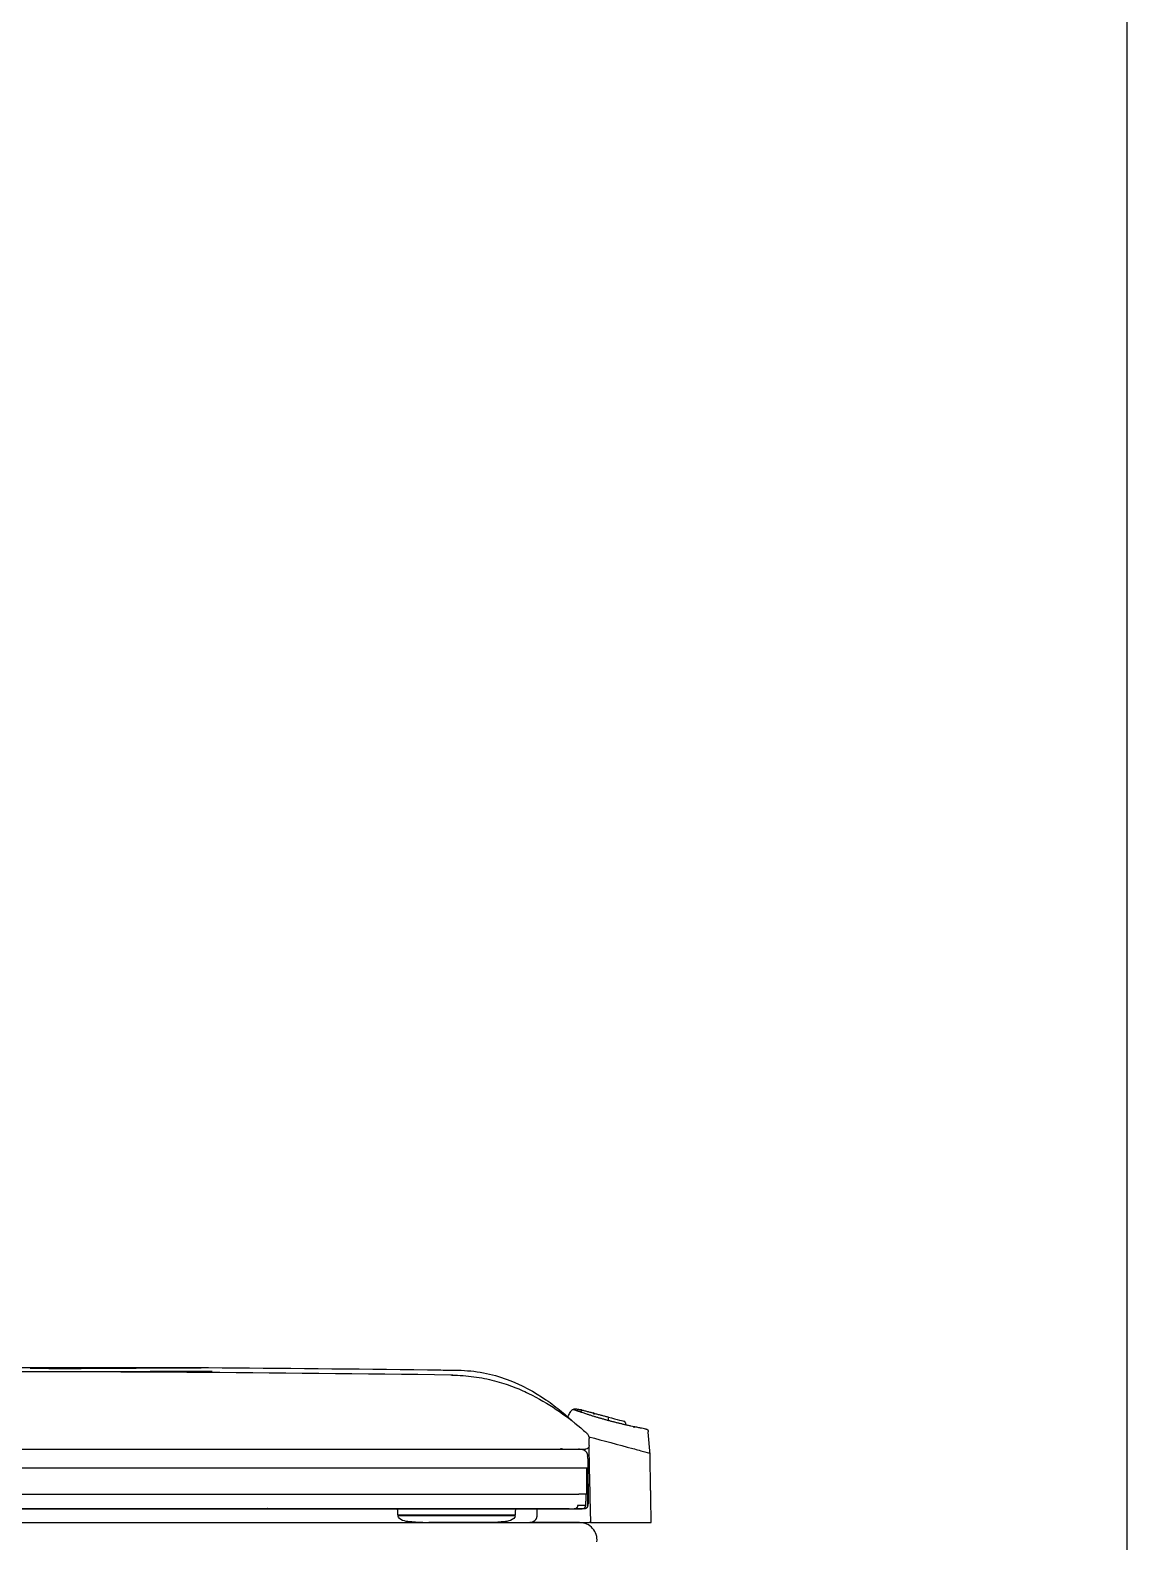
# Model space of a CAD drawing. Header units: millimetres. Extents: x 0 to 1800, y -67 to 2530.
# Drawn here: x 1483 to 1800, y 671.1 to 1108 of the extents above; entities that cross this region are included whole.
import ezdxf

# ---------------------------------------------------------------- set-up
doc = ezdxf.new("R2010")
doc.units = ezdxf.units.MM
for name, color, linetype in [('내부선 및 부속', 4, 'Continuous'), ('도각라인', 7, 'Continuous'), ('외형선', 3, 'Continuous')]:
    doc.layers.add(name, color=color, linetype=linetype)

msp = doc.modelspace()

# ---------------------------------------------------------------- linework, layer by layer
at = {"layer": '내부선 및 부속', "linetype": 'Continuous'}
for points, knots in [([(1451.87, 721.39), (1466.67, 721.39), (1481.48, 721.39), (1496.28, 721.39), (1509.01, 721.39), (1521.75, 721.39), (1534.48, 721.39)], [-83.698952, -83.698952, -83.698952, -83.698952, -39.289465, -39.289465, -39.289465, -1.082768, -1.082768, -1.082768, -1.082768]), ([(1483, 721.2), (1486.6, 721.19), (1490.23, 721.18), (1493.37, 721.18), (1496.51, 721.18), (1499.22, 721.19), (1501.1, 721.2)], [0, 0, 0, 0, 10.951324, 10.951324, 10.951324, 21.904954, 21.904954, 21.904954, 21.904954]), ([(1604.91, 719.24), (1607.06, 719.21), (1609.18, 719.05), (1611.25, 718.77), (1613.31, 718.49), (1615.31, 718.08), (1617.18, 717.6), (1619.03, 717.12), (1620.8, 716.55), (1622.44, 715.93), (1624.07, 715.31), (1625.6, 714.65), (1627.06, 713.94), (1629.96, 712.55), (1632.6, 710.99), (1635.06, 709.33), (1637.54, 707.67), (1639.87, 705.88), (1642.13, 703.96)], [0, 0, 0, 0, 6.449211, 6.449211, 6.449211, 12.904179, 12.904179, 12.904179, 19.308415, 19.308415, 19.308415, 25.61287, 25.61287, 25.61287, 38.136728, 38.136728, 38.136728, 50.653867, 50.653867, 50.653867, 50.653867]), ([(1606.64, 720.64), (1609.14, 720.61), (1611.62, 720.35), (1614.02, 719.89), (1616.4, 719.44), (1618.67, 718.79), (1620.84, 717.99), (1625.11, 716.42), (1628.8, 714.36), (1632.09, 712.11), (1633.69, 711.01), (1635.2, 709.86), (1636.56, 708.73), (1637.84, 707.68), (1639.02, 706.64), (1640.07, 705.65)], [0, 0, 0, 0, 7.541441, 7.541441, 7.541441, 14.984467, 14.984467, 14.984467, 29.542764, 29.542764, 29.542764, 36.71116, 36.71116, 36.71116, 43.392866, 43.392866, 43.392866, 43.392866]), ([(1638.52, 707.25), (1638.59, 707.44), (1638.67, 707.63), (1638.85, 708.01), (1638.96, 708.2), (1639.18, 708.58), (1639.3, 708.76), (1639.46, 708.99), (1639.5, 709.03), (1639.53, 709.08)], [0, 0, 0, 0, 0.0607657, 0.0607657, 0.1215313, 0.1215313, 0.182297, 0.182297, 0.1979028, 0.1979028, 0.1979028, 0.1979028]), ([(1641.04, 709.37), (1640.79, 709.37), (1640.53, 709.37), (1640.29, 709.37), (1640.21, 709.37), (1640.14, 709.37), (1640.06, 709.37)], [-1.0606656, -1.0606656, -1.0606656, -1.0606656, -0.3077097, -0.3077097, -0.3077097, -0.0705599, -0.0705599, -0.0705599, -0.0705599]), ([(1643.65, 708.02), (1643.29, 708.14), (1642.92, 708.27), (1642.58, 708.38), (1642.24, 708.5), (1641.91, 708.61), (1641.62, 708.71), (1641.29, 708.82), (1640.99, 708.93), (1640.76, 709.01), (1640.52, 709.09), (1640.33, 709.16), (1640.22, 709.2), (1640.14, 709.23), (1640.1, 709.25), (1640.1, 709.25)], [-5.995106, -5.995106, -5.995106, -5.995106, -4.833525, -4.833525, -4.833525, -3.676964, -3.676964, -3.676964, -2.339774, -2.339774, -2.339774, -0.986136, -0.986136, -0.986136, 0, 0, 0, 0]), ([(1642.13, 703.96), (1642.75, 703.45), (1643.25, 703.01), (1643.8, 702.51), (1643.8, 702.51), (1644.02, 702.29), (1644.11, 702.24), (1644.47, 701.61), (1644.56, 701.27), (1644.56, 700.95)], [0, 0, 0, 0, 3.031873, 3.031873, 5.087007, 5.087007, 6.185274, 6.185274, 7.046143, 7.046143, 7.046143, 7.046143]), ([(1650.18, 707.09), (1651.36, 706.78), (1652.53, 706.46), (1653.36, 706.24), (1654.19, 706.02), (1654.68, 705.89), (1654.68, 705.89)], [0, 0, 0, 0, 3.724524, 3.724524, 3.724524, 7.375634, 7.375634, 7.375634, 7.375634]), ([(1661.1, 703.61), (1661.01, 703.63), (1660.83, 703.66), (1660.6, 703.7), (1660.37, 703.74), (1660.07, 703.8), (1659.72, 703.87), (1659.39, 703.93), (1659.02, 704), (1658.62, 704.08), (1658.27, 704.15), (1657.89, 704.23), (1657.52, 704.31)], [0, 0, 0, 0, 1.355104, 1.355104, 1.355104, 2.708402, 2.708402, 2.708402, 3.98762, 3.98762, 3.98762, 5.144661, 5.144661, 5.144661, 5.144661]), ([(1644.6, 698.84), (1644.59, 699.31), (1644.58, 699.77), (1644.57, 700.24), (1644.57, 700.47), (1644.57, 700.71), (1644.56, 700.95)], [0, 0, 0, 0, 1.396312, 1.396312, 1.396312, 2.111488, 2.111488, 2.111488, 2.111488]), ([(1451.87, 697.83), (1463.37, 697.83), (1474.74, 697.83), (1497.23, 697.83), (1508.37, 697.83), (1529.62, 697.83), (1539.82, 697.83), (1554.5, 697.83), (1559.3, 697.83), (1568.52, 697.83), (1572.95, 697.83), (1585.71, 697.83), (1593.52, 697.83), (1604.16, 697.83), (1607.51, 697.83), (1613.73, 697.83), (1616.61, 697.83), (1624.56, 697.83), (1628.96, 697.83), (1635.89, 697.83), (1638.34, 697.83), (1639.77, 697.83)], [-274.215342, -274.215342, -274.215342, -274.215342, -239.938424, -239.938424, -205.661506, -205.661506, -171.384589, -171.384589, -154.24613, -154.24613, -137.107671, -137.107671, -102.830753, -102.830753, -85.692294, -85.692294, -68.553835, -68.553835, -34.276918, -34.276918, 0, 0, 0, 0]), ([(1636.3, 698), (1636.4, 697.98), (1636.49, 697.97), (1636.59, 697.96), (1636.77, 697.93), (1636.94, 697.9), (1637.09, 697.87)], [-5.840258, -5.840258, -5.840258, -5.840258, -3.909953, -3.909953, -3.909953, -0.00006, -0.00006, -0.00006, -0.00006]), ([(1639.77, 697.83), (1640.13, 697.83), (1640.4, 697.83), (1640.61, 697.83), (1640.81, 697.83), (1640.95, 697.83), (1641.03, 697.83), (1641.09, 697.83), (1641.13, 697.83), (1641.15, 697.83)], [-23.558622, -23.558622, -23.558622, -23.558622, -14.798019, -14.798019, -14.798019, -6.039751, -6.039751, -6.039751, 0, 0, 0, 0]), ([(1641.15, 697.83), (1641.29, 697.83), (1641.44, 697.83), (1641.59, 697.83), (1641.7, 697.83), (1641.82, 697.83), (1641.94, 697.83), (1641.98, 697.83), (1642.02, 697.83), (1642.06, 697.83), (1642.45, 697.83), (1642.83, 697.83), (1643.22, 697.83), (1643.31, 697.83), (1643.41, 697.83), (1643.51, 697.83)], [-271.10966, -271.10966, -271.10966, -271.10966, -222.288056, -222.288056, -222.288056, -183.629264, -183.629264, -183.629264, -170, -170, -170, -42, -42, -42, -10, -10, -10, -10]), ([(1644.13, 695.75), (1644.15, 695.5), (1644.15, 695.27), (1644.16, 694.65), (1644.16, 694.33), (1644.17, 693.97), (1644.18, 693.59), (1644.18, 693.4), (1644.18, 693.2), (1644.18, 693), (1644.19, 692.9), (1644.19, 692.8), (1644.19, 692.7), (1644.19, 692.65), (1644.19, 692.6), (1644.19, 692.54), (1644.19, 692.49), (1644.19, 692.44), (1644.19, 692.39), (1644.21, 690.79), (1644.23, 689.19), (1644.25, 687.59)], [0.437415, 0.437415, 0.437415, 0.437415, 2.509873, 2.509873, 2.509873, 3.733631, 3.733631, 3.733631, 4.340621, 4.340621, 4.340621, 4.645415, 4.645415, 4.645415, 4.798833, 4.798833, 4.798833, 4.951593, 4.951593, 4.951593, 9.754159, 9.754159, 9.754159, 9.754159]), ([(1657.17, 698.01), (1658.46, 697.66), (1659.74, 697.32), (1661.61, 696.82), (1662.17, 696.67), (1662.17, 696.67)], [-8.19636, -8.19636, -8.19636, -8.19636, -4.098178, -4.098178, 0, 0, 0, 0]), ([(1640.35, 692.33), (1638.93, 692.33), (1636.48, 692.33), (1629.6, 692.33), (1625.17, 692.33), (1614.48, 692.33), (1608.21, 692.33), (1594.05, 692.33), (1586.16, 692.33), (1569, 692.33), (1559.73, 692.33), (1540.12, 692.33), (1529.78, 692.33), (1508.36, 692.33), (1497.29, 692.33), (1475.01, 692.33), (1463.81, 692.33), (1452.61, 692.33)], [-274.379303, -274.379303, -274.379303, -274.379303, -239.988691, -239.988691, -205.598078, -205.598078, -171.207466, -171.207466, -136.816853, -136.816853, -102.426241, -102.426241, -68.035628, -68.035628, -33.645016, -33.645016, 0, 0, 0, 0]), ([(1452.62, 684.83), (1464.13, 684.83), (1475.65, 684.83), (1498.04, 684.83), (1508.96, 684.83), (1530.26, 684.83), (1540.67, 684.83), (1560.1, 684.83), (1569.24, 684.83), (1582.07, 684.83), (1586.22, 684.83), (1594.06, 684.83), (1597.77, 684.83), (1608.28, 684.83), (1614.47, 684.83), (1622.49, 684.83), (1624.94, 684.83), (1629.32, 684.83), (1631.27, 684.83), (1636.37, 684.83), (1638.84, 684.83), (1640.23, 684.83)], [-274.142422, -274.142422, -274.142422, -274.142422, -239.873324, -239.873324, -205.604226, -205.604226, -171.335128, -171.335128, -137.066029, -137.066029, -119.93148, -119.93148, -102.796931, -102.796931, -68.527833, -68.527833, -51.393284, -51.393284, -34.258735, -34.258735, 0, 0, 0, 0]), ([(1644.26, 685.65), (1644.26, 684.68), (1644.26, 683.84), (1644.26, 683.18), (1644.26, 682.55), (1644.25, 682.1), (1644.24, 681.58), (1644.25, 681.65), (1644.24, 681.56)], [2.277413, 2.277413, 2.277413, 2.277413, 6.010829, 6.010829, 6.010829, 9.072216, 9.072216, 11.556732, 11.556732, 11.556732, 11.556732]), ([(1452.61, 680.53), (1464.04, 680.53), (1475.47, 680.53), (1497.7, 680.53), (1508.54, 680.53), (1529.7, 680.53), (1540.03, 680.53), (1559.33, 680.53), (1568.41, 680.53), (1581.15, 680.53), (1585.26, 680.53), (1593.04, 680.53), (1596.72, 680.53), (1607.16, 680.53), (1613.31, 680.53), (1621.27, 680.53), (1623.7, 680.53), (1628.05, 680.53), (1629.98, 680.53), (1635.05, 680.53), (1637.47, 680.53), (1638.88, 680.53)], [-272.182171, -272.182171, -272.182171, -272.182171, -238.159403, -238.159403, -204.136631, -204.136631, -170.113859, -170.113859, -136.091087, -136.091087, -119.079702, -119.079702, -102.068316, -102.068316, -68.045544, -68.045544, -51.034158, -51.034158, -34.022772, -34.022772, 0, 0, 0, 0]), ([(1589.28, 680.03), (1589.28, 680.17), (1589.23, 680.29), (1589.05, 680.42), (1588.87, 680.49), (1588.78, 680.53)], [0.0001132, 0.0001132, 0.0001132, 0.0001132, 0.4487599, 0.4487599, 0.7722817, 0.7722817, 0.7722817, 0.7722817]), ([(1596.31, 676.59), (1595.29, 676.65), (1593.4, 676.75), (1591.79, 676.9), (1589.31, 677.24), (1589.31, 678.58)], [0.184551, 0.184551, 0.184551, 0.184551, 5.106226, 5.106226, 8.531902, 8.531902, 8.531902, 8.531902]), ([(1589.41, 678.88), (1589.48, 678.88), (1589.68, 678.88), (1590.23, 678.88), (1590.95, 678.88), (1591.82, 678.88), (1592.8, 678.88), (1593.84, 678.88), (1594.64, 678.88), (1595.07, 678.88), (1595.13, 678.88)], [50.899885, 50.899885, 50.899885, 50.899885, 53.212588, 55.290141, 57.158854, 58.837535, 60.344453, 61.696489, 62.909865, 63.120131, 63.120131, 63.120131, 63.120131]), ([(1595.13, 678.58), (1594.82, 678.58), (1594.23, 678.58), (1593.45, 678.58), (1592.78, 678.58), (1592.2, 678.58), (1591.71, 678.58), (1591.29, 678.58), (1590.93, 678.58), (1590.61, 678.58), (1590.32, 678.58), (1590.04, 678.58), (1589.8, 678.58), (1589.6, 678.58), (1589.5, 678.58), (1589.46, 678.58)], [-63.017876, -63.017876, -63.017876, -63.017876, -62.192187, -61.380081, -60.612527, -59.871283, -59.142222, -58.423075, -57.724309, -57.02165, -56.259916, -55.398621, -54.425826, -53.375494, -52.326073, -52.326073, -52.326073, -52.326073]), ([(1595.13, 678.88), (1595.29, 678.88), (1595.84, 678.88), (1596.87, 678.88), (1598.3, 678.88), (1599.91, 678.88), (1601.68, 678.88), (1603.58, 678.88), (1605.58, 678.88), (1607.66, 678.88), (1609.8, 678.88), (1611.98, 678.88), (1614.16, 678.88), (1616.33, 678.88), (1618.4, 678.88), (1620.2, 678.88), (1621.58, 678.88), (1622.51, 678.88), (1623.04, 678.88), (1623.17, 678.88), (1623.18, 678.88)], [0, 0, 0, 0, 0.518455, 1.782683, 3.201444, 4.793206, 6.567283, 8.542516, 10.738994, 13.177261, 15.879451, 18.875919, 22.190917, 25.856007, 29.957828, 34.327119, 38.471497, 42.138038, 45.40065, 48.312525, 48.312525, 48.312525, 48.312525]), ([(1623.07, 678.58), (1623.03, 678.58), (1622.94, 678.58), (1622.73, 678.58), (1622.44, 678.58), (1622.05, 678.58), (1621.54, 678.58), (1620.86, 678.58), (1620.01, 678.58), (1618.98, 678.58), (1617.85, 678.58), (1616.67, 678.58), (1615.52, 678.58), (1614.42, 678.58), (1613.37, 678.58), (1612.35, 678.58), (1611.38, 678.58), (1610.47, 678.58), (1609.61, 678.58), (1608.78, 678.58), (1607.97, 678.58), (1607.15, 678.58), (1606.29, 678.58), (1605.38, 678.58), (1604.45, 678.58), (1603.56, 678.58), (1602.73, 678.58), (1601.97, 678.58), (1601.22, 678.58), (1600.46, 678.58), (1599.66, 678.58), (1598.83, 678.58), (1597.96, 678.58), (1597.04, 678.58), (1596.08, 678.58), (1595.45, 678.58), (1595.13, 678.58)], [-46.978393, -46.978393, -46.978393, -46.978393, -45.653631, -44.181388, -42.55897, -40.780402, -38.803156, -36.557455, -34.027479, -31.359916, -28.723573, -26.260795, -24.075023, -22.135033, -20.377271, -18.767357, -17.303359, -15.985646, -14.801463, -13.714049, -12.684182, -11.672517, -10.647693, -9.593048, -8.543617, -7.587175, -6.749557, -6.006517, -5.313822, -4.617999, -3.897645, -3.167146, -2.425502, -1.657801, -0.844948, 0, 0, 0, 0]), ([(1623.18, 678.58), (1623.18, 677.24), (1620.7, 676.9), (1619.08, 676.75), (1617.2, 676.65), (1616.18, 676.59)], [0.02714, 0.02714, 0.02714, 0.02714, 3.452816, 3.452816, 8.374494, 8.374494, 8.374494, 8.374494]), ([(1623.71, 680.53), (1623.62, 680.49), (1623.44, 680.42), (1623.26, 680.29), (1623.21, 680.17), (1623.21, 680.03)], [0, 0, 0, 0, 0.3234438, 0.3234438, 0.7719797, 0.7719797, 0.7719797, 0.7719797]), ([(1638.88, 680.53), (1638.95, 680.53), (1639.01, 680.53), (1639.06, 680.53), (1639.4, 680.53), (1639.65, 680.53), (1639.83, 680.53), (1640.03, 680.53), (1640.16, 680.53), (1640.22, 680.53)], [-23.464685, -23.464685, -23.464685, -23.464685, -21.945871, -21.945871, -21.945871, -12.942656, -12.942656, -12.942656, -2.7135, -2.7135, -2.7135, -2.7135]), ([(1643, 680.63), (1642.97, 680.62), (1642.93, 680.6), (1642.9, 680.59), (1642.79, 680.55), (1642.67, 680.53), (1642.55, 680.53)], [1.0892137, 1.0892137, 1.0892137, 1.0892137, 1.2015898, 1.2015898, 1.2015898, 1.5630428, 1.5630428, 1.5630428, 1.5630428]), ([(1596.51, 676.58), (1596.55, 676.58), (1596.63, 676.58), (1596.78, 676.58), (1596.93, 676.58), (1597.08, 676.58), (1597.23, 676.58), (1597.37, 676.58), (1597.53, 676.58), (1597.69, 676.58), (1597.84, 676.58), (1597.99, 676.58), (1598.12, 676.58), (1598.19, 676.58), (1598.23, 676.58)], [-6.275178, -6.275178, -6.275178, -6.275178, -5.591622, -4.958526, -4.397995, -3.902259, -3.444968, -2.990211, -2.52219, -2.047717, -1.565316, -1.065791, -0.537272, 0, 0, 0, 0]), ([(1616.09, 676.58), (1616.07, 676.58), (1615.99, 676.58), (1615.83, 676.58), (1615.6, 676.58), (1615.28, 676.58), (1614.85, 676.58), (1614.29, 676.58), (1613.57, 676.58), (1612.71, 676.58), (1611.76, 676.58), (1610.77, 676.58), (1609.81, 676.58), (1608.9, 676.58), (1608.05, 676.58), (1607.23, 676.58), (1606.46, 676.58), (1605.75, 676.58), (1605.09, 676.58), (1604.47, 676.58), (1603.88, 676.58), (1603.3, 676.58), (1602.71, 676.58), (1602.11, 676.58), (1601.53, 676.58), (1601.01, 676.58), (1600.55, 676.58), (1600.16, 676.58), (1599.82, 676.58), (1599.5, 676.58), (1599.21, 676.58), (1598.94, 676.58), (1598.71, 676.58), (1598.51, 676.58), (1598.35, 676.58), (1598.27, 676.58), (1598.23, 676.58)], [10.438354, 10.438354, 10.438354, 10.438354, 11.300509, 12.258644, 13.314513, 14.472004, 15.758795, 17.220296, 18.866804, 20.602852, 22.318583, 23.921358, 25.343857, 26.606402, 27.750353, 28.798084, 29.750853, 30.60842, 31.379086, 32.086774, 32.757011, 33.415403, 34.082358, 34.76872, 35.451689, 36.074141, 36.619263, 37.102833, 37.553639, 38.00648, 38.475286, 38.950694, 39.433355, 39.932975, 40.461979, 41.011791, 41.011791, 41.011791, 41.011791]), ([(1616.09, 676.58), (1616.83, 676.58), (1618.62, 676.58), (1621.98, 676.58), (1625.04, 676.58), (1626.99, 676.58), (1627.42, 676.58), (1627.43, 676.58)], [-27.573627, -27.573627, -27.573627, -27.573627, -25.16335, -21.568586, -14.379057, -7.189529, -0.159711, -0.159711, -0.159711, -0.159711]), ([(1641.65, 676.58), (1641.76, 676.58), (1641.87, 676.58), (1641.98, 676.58), (1642.31, 676.58), (1642.65, 676.58), (1642.94, 676.58), (1643.28, 676.58), (1643.58, 676.58), (1643.82, 676.58), (1644.08, 676.58), (1644.29, 676.58), (1644.42, 676.58), (1644.56, 676.58), (1644.63, 676.58), (1644.63, 676.58)], [-4.922408, -4.922408, -4.922408, -4.922408, -4.593885, -4.593885, -4.593885, -3.57027, -3.57027, -3.57027, -2.429304, -2.429304, -2.429304, -1.212452, -1.212452, -1.212452, 0, 0, 0, 0]), ([(1657.18, 676.58), (1658.59, 676.58), (1659.98, 676.58), (1661.94, 676.58), (1662.52, 676.58), (1662.52, 676.58)], [-8.628321, -8.628321, -8.628321, -8.628321, -4.31416, -4.31416, 0, 0, 0, 0])]:
    msp.add_open_spline(points, degree=3, knots=knots, dxfattribs=at)
for points, degree in [([(1501.1, 721.2), (1512.25, 721.28), (1523.39, 721.34), (1534.54, 721.39)], 3), ([(1534.54, 721.39), (1555.65, 721.24), (1576.77, 721.03), (1597.88, 720.76)], 3), ([(1604.62, 719.24), (1553.71, 719.92), (1502.79, 720.26), (1451.87, 720.26)], 3), ([(1535.57, 720.29), (1518.18, 720.23), (1500.8, 720.16)], 2), ([(1597.88, 720.76), (1599.9, 720.73), (1601.91, 720.71), (1603.93, 720.68)], 3), ([(1603.93, 720.68), (1604.84, 720.67), (1605.74, 720.66), (1606.64, 720.64)], 3), ([(1604.91, 719.24), (1604.81, 719.24), (1604.72, 719.24), (1604.62, 719.24)], 3), ([(1604.99, 719.39), (1604.99, 719.39), (1604.98, 719.34), (1604.98, 719.24)], 3), ([(1639.53, 709.08), (1639.66, 709.25), (1639.9, 709.32), (1640.1, 709.25)], 3), ([(1642.33, 709.2), (1646.25, 708.14), (1650.18, 707.09)], 2), ([(1650.05, 706.61), (1650.05, 706.36), (1650.05, 706.11)], 2), ([(1655.05, 705.4), (1655.05, 705.13), (1655.05, 704.86)], 2), ([(1657.52, 704.31), (1657.52, 704.31), (1657.5, 704.17), (1657.46, 703.99)], 3), ([(1661.1, 703.61), (1661.12, 703.61), (1661.14, 703.6), (1661.15, 703.6)], 3), ([(1644.53, 701.4), (1648.74, 700.27), (1652.96, 699.14), (1657.17, 698.01)], 3), ([(1661.45, 703.34), (1661.46, 703.33), (1661.46, 703.31), (1661.47, 703.3)], 3), ([(1661.6, 703.16), (1661.61, 703.07), (1661.62, 702.97), (1661.63, 702.88)], 3), ([(1661.68, 702.25), (1661.66, 702.56), (1661.63, 702.88)], 2), ([(1662.17, 696.67), (1661.93, 699.46), (1661.68, 702.25)], 2), ([(1643.6, 697.83), (1643.6, 697.83), (1643.57, 697.83), (1643.51, 697.83)], 3), ([(1644.6, 698.84), (1644.61, 698.28), (1644.16, 697.83), (1643.6, 697.83)], 3), ([(1644.47, 698.34), (1644.49, 697.61), (1644.51, 696.87), (1644.52, 696.13)], 3), ([(1644.52, 696.13), (1644.66, 689.62), (1644.8, 683.1), (1644.95, 676.58)], 3), ([(1662.52, 676.58), (1662.35, 686.63), (1662.17, 696.67)], 2), ([(1641.73, 692.33), (1641.66, 692.33), (1641.32, 692.33), (1640.35, 692.33)], 3), ([(1643.99, 692.33), (1642.86, 692.33), (1641.73, 692.33)], 2), ([(1643.88, 684.86), (1643.88, 688.59), (1643.88, 692.33)], 2), ([(1644.07, 685.33), (1644.03, 688.83), (1643.99, 692.33)], 2), ([(1644.25, 687.57), (1644.25, 686.89), (1644.25, 686.25), (1644.26, 685.65)], 3), ([(1640.23, 684.83), (1641.21, 684.83), (1641.54, 684.83), (1641.61, 684.83)], 3), ([(1643.88, 684.83), (1642.75, 684.83), (1641.61, 684.83)], 2), ([(1643.61, 684.83), (1643.58, 683.17), (1643.55, 681.51)], 2), ([(1644.11, 685.26), (1644.13, 683.41), (1644.15, 681.56)], 2), ([(1283.15, 680.64), (1451.87, 680.64), (1620.58, 680.64)], 2), ([(1589.31, 678.88), (1589.3, 679.26), (1589.29, 679.65), (1589.28, 680.03)], 3), ([(1589.51, 678.59), (1589.42, 678.6), (1589.31, 678.67), (1589.31, 678.88)], 3), ([(1638.84, 680.55), (1629.71, 680.55), (1620.58, 680.55)], 2), ([(1623.18, 678.88), (1623.18, 678.65), (1623.04, 678.59), (1622.95, 678.58)], 3), ([(1623.2, 680.03), (1623.2, 679.65), (1623.19, 679.26), (1623.18, 678.88)], 3), ([(1623.51, 680.43), (1623.51, 680.46), (1623.5, 680.49), (1623.5, 680.53)], 3), ([(1629.5, 680.53), (1629.46, 679.52), (1629.43, 678.51)], 2), ([(1643.15, 680.55), (1641.68, 680.55), (1640.22, 680.55)], 2), ([(1640.25, 680.53), (1641.4, 680.53), (1642.55, 680.53)], 2), ([(1643.55, 681.51), (1642.4, 681.51), (1641.25, 681.51)], 2), ([(1643.55, 681.5), (1643.55, 681.45), (1643.54, 681.4), (1643.53, 681.35)], 3), ([(1596.37, 676.58), (1596.39, 676.58), (1596.42, 676.58)], 2), ([(1596.5, 676.58), (1596.46, 676.58), (1596.42, 676.58), (1596.39, 676.58)], 3), ([(1620.67, 676.58), (1620.66, 676.75), (1620.66, 676.92)], 2), ([(1641.65, 676.58), (1634.63, 676.58), (1627.61, 676.58)], 2), ([(1644.95, 676.58), (1644.84, 676.58), (1644.73, 676.58), (1644.63, 676.58)], 3), ([(1644.95, 676.58), (1649.02, 676.58), (1653.1, 676.58), (1657.18, 676.58)], 3)]:
    msp.add_open_spline(points, degree=degree, dxfattribs=at)
for points, weights, degree in [([(1641.04, 709.37), (1641.11, 709.37), (1641.19, 709.36)], [1, 0.999882384289, 1], 2), ([(1641.19, 709.36), (1641.19, 709.36), (1641.17, 708.86)], [1, 0.707106781186, 1], 2), ([(1641.17, 708.86), (1641.7, 708.85), (1642.2, 708.71)], [1, 0.993330106643, 1], 2), ([(1641.19, 709.36), (1641.77, 709.35), (1642.33, 709.2)], [1, 0.993330106643, 1], 2), ([(1642.33, 709.2), (1642.33, 709.2), (1642.2, 708.71)], [1, 0.707106781187, 1], 2), ([(1657.52, 704.31), (1650.48, 705.79), (1643.65, 708.02)], [0.994756410648, 0.993279787154, 0.994752938203], 2), ([(1646.05, 707.88), (1646.01, 708.21), (1645.69, 708.3)], [1, 0.835064458657, 1], 2), ([(1638.43, 706.98), (1638.48, 707.12), (1638.52, 707.25)], [0.997776733516, 0.998693340294, 1], 2), ([(1650.18, 707.09), (1650.18, 707.09), (1650.05, 706.61)], [1, 0.707106781186, 1], 2), ([(1655.05, 705.4), (1655.05, 705.79), (1654.68, 705.89)], [1, 0.793353340291, 1], 2), ([(1661.19, 703.59), (1661.55, 703.53), (1661.6, 703.16)], [1, 0.806962900842, 1], 2), ([(1641.8, 697.89), (1641.67, 697.83), (1641.52, 697.83)], [0.893444203979, 0.92874197997, 1], 2), ([(1642.12, 697.83), (1644.1, 697.83), (1644.12, 695.85)], [1, 0.711106320038, 1], 2), ([(1644.13, 695.81), (1644.13, 695.84), (1644.13, 695.86)], [1, 0.99394486952, 0.988137487205], 2), ([(1551.93, 680.55), (1551.71, 680.55), (1551.52, 680.64)], [1, 0.920024573128, 0.884659984421], 2), ([(1629.43, 678.51), (1629.39, 677.47), (1628.67, 676.69), (1627.61, 676.59)], [1.16301559765, 0.959989009135, 0.946605909823, 1.12286629972], 3), ([(1641.25, 681.51), (1641.24, 680.53), (1640.25, 680.53)], [1, 0.713250449154, 1], 2), ([(1643, 680.63), (1643.45, 680.86), (1643.53, 681.35)], [0.876920687029, 0.814261514748, 0.945053064778], 2), ([(1644.15, 681.55), (1644.15, 680.55), (1643.15, 680.55)], [1, 0.707106781187, 1], 2), ([(1627.61, 676.59), (1627.55, 676.59), (1627.49, 676.58), (1627.43, 676.58)], [1.12286629972, 1.13543511562, 1.14896824274, 1.16346568106], 3)]:
    msp.add_rational_spline(points, weights, degree=degree, dxfattribs=at)
msp.add_rational_spline([(1643.64, 684.83), (1643.73, 684.84), (1643.8, 684.88), (1644.08, 685.02), (1644.07, 685.33)], [0.895274230693, 0.93171908367, 1, 0.796724758315, 0.875605751243], degree=2, knots=[0.0621755, 0.0621755, 0.0621755, 0.2436609, 0.2436609, 0.8596675, 0.8596675, 0.8596675], dxfattribs=at)
at = {"layer": '도각라인'}
msp.add_line((1800, 2530), (1800, 0), dxfattribs=at)
at = {"layer": '외형선'}
msp.add_line((1261.87, 676.58), (1641.87, 676.58), dxfattribs=at)
msp.add_arc((1641.87, 671.58), 5, 353.9072, 90, dxfattribs=at)

doc.saveas('drawing.dxf')
